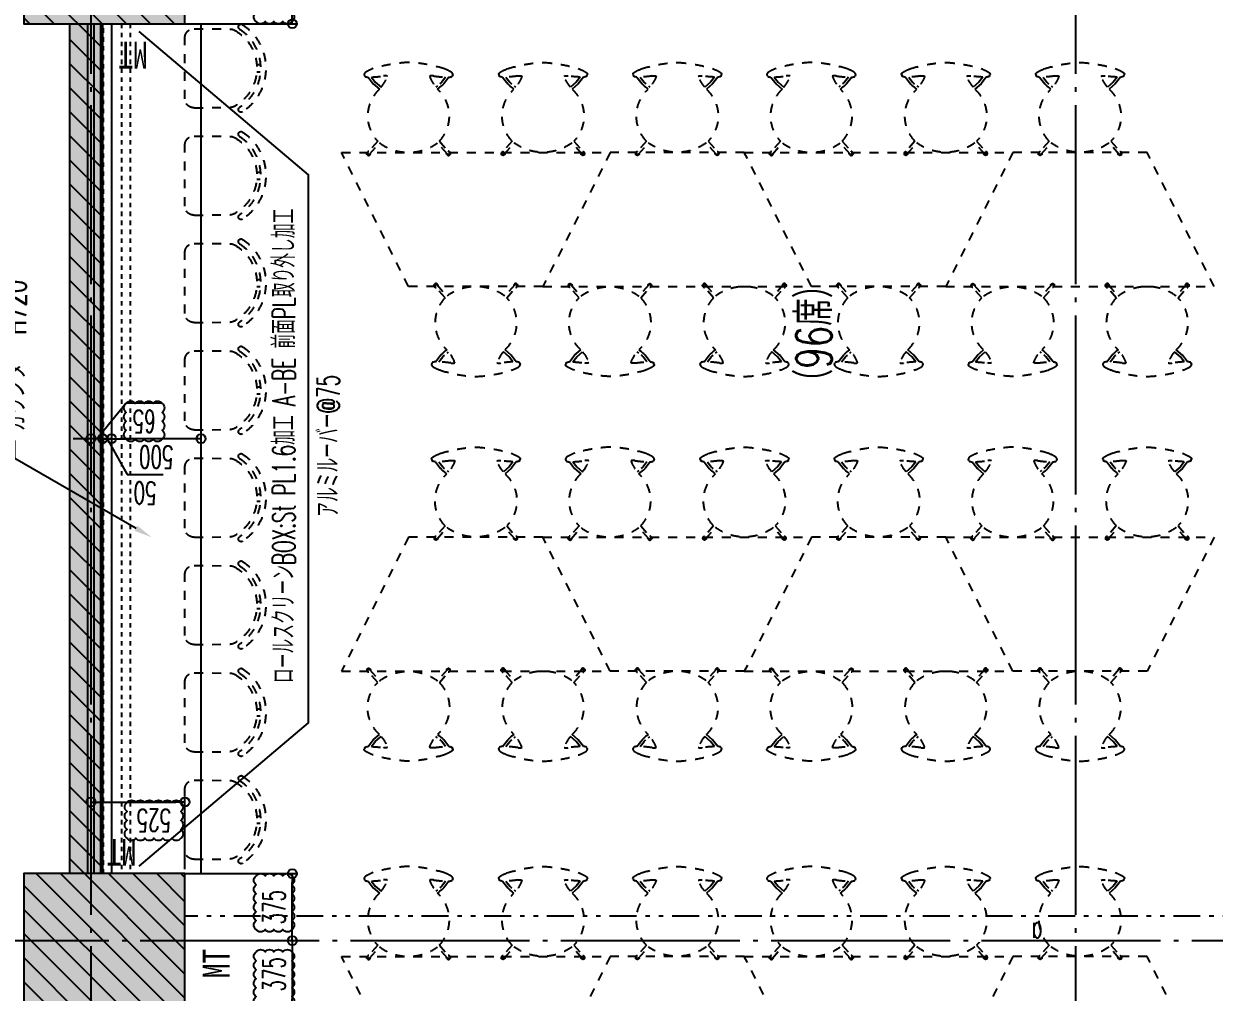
# Model space of a CAD drawing. Header units: millimetres. Extents: x -67913 to 128525, y -54442 to 63422.
# Drawn here: x 76760 to 83410, y 11362 to 16775 of the extents above; entities that cross this region are included whole.
import ezdxf
from ezdxf import colors
from ezdxf.entities.mleader import LeaderData, LeaderLine
from ezdxf.enums import TextEntityAlignment as Align
from ezdxf.math import Vec2, Vec3

# ---------------------------------------------------------------- set-up
doc = ezdxf.new("R2010")
doc.units = ezdxf.units.MM
doc.header["$LTSCALE"] = 500
doc.header["$PDMODE"] = 35
for name, pattern in [('AXIS', [2.35, 2, -0.15, 0.05, -0.15]), ('DD1', [0.1, 0.05, -0.05]), ('DD11', [0.7, 0.3, -0.1, 0.05, -0.1, 0.05, -0.1]), ('DD3', [0.2, 0.1, -0.1])]:
    doc.linetypes.add(name, pattern=pattern)
doc.layers.get('0').update_dxf_attribs({"plot": 0})
for name, color, linetype in [('020KijnSn', 1, 'AXIS'), ('143Hatch8', 5, 'Continuous'), ('143Solid8', 253, 'Continuous'), ('220Kabe9', 7, 'Continuous'), ('230Kaik9', 7, 'Continuous'), ('270SiagSp', 8, 'Continuous'), ('292Kigo', 8, 'Continuous'), ('350Kigu', 4, 'Continuous'), ('360Kagu', 3, 'DD3'), ('373YukaSp', 8, 'Continuous'), ('390Kigo', 8, 'Continuous'), ('391kigoHor', 10, 'Continuous'), ('460Rail9', 2, 'DD11')]:
    doc.layers.add(name, color=color, linetype=linetype)
doc.layers.add('HOJO', color=211, linetype='Continuous', plot=False)
doc.styles.add('Annotative', font='simplex.shx', dxfattribs={"width": 0.7, "bigfont": 'extfont2.shx'})
doc.styles.add('Dim', font='simplex.shx', dxfattribs={"width": 0.6, "bigfont": 'extfont2.shx'})
doc.styles.get("Standard").update_dxf_attribs({"font": 'simplex.shx', "width": 0.7, "bigfont": 'extfont2.shx'})
doc.styles.add('明朝', font='MS Mincho.ttf')
doc.dimstyles.new('PRO1-50', dxfattribs={"dimscale": 50, "dimtxt": 2.5, "dimasz": 1, "dimexe": 0.5, "dimexo": 0.5, "dimgap": 0.8, "dimtad": 1, "dimdec": 3, "dimdsep": 46, "dimlunit": 6, "dimtxsty": 'Dim', "dimblk": 'ORIGIN', "dimcen": 0, "dimadec": 3, "dimazin": 2, "dimtfac": 1, "dimtdec": 3, "dimtix": 1, "dimtmove": 2, "dimatfit": 3, "dimldrblk": 'ORIGIN', "dimfxl": 0, "dimarcsym": 0})

# ---------------------------------------------------------------- blocks, each defined once
blk = doc.blocks.new('_Origin')
at = {"color": 0, "linetype": 'ByBlock', "lineweight": -2}
blk.add_line((0, 0), (-1, 0), dxfattribs=at)
blk.add_circle((0, 0), 0.5, dxfattribs=at)
blk = doc.blocks.new('*D824')
at = {"layer": '270SiagSp', "color": 0, "lineweight": -2, "transparency": 16777216}
for p, q in [((77684.6, 12025), (78284.6, 12025)), ((78259.6, 11700), (78259.6, 11975))]:
    blk.add_line(p, q, dxfattribs=at)
at = {"layer": 'Defpoints', "color": 0, "transparency": 16777216}
for p in [(77659.6, 12025), (78259.6, 12025), (78259.6, 11650)]:
    blk.add_point(p, dxfattribs=at)
at = {"layer": '270SiagSp', "color": 0, "lineweight": -2, "transparency": 16777216, "xscale": 50, "yscale": 50, "zscale": 50}
for p, rotation in [((78259.6, 12025), 90), ((78259.6, 11650), 270)]:
    blk.add_blockref('_Origin', p, dxfattribs=dict(at, rotation=rotation))
at = {"layer": '270SiagSp', "color": 0, "transparency": 16777216, "insert": (78157.1, 11837.5), "char_height": 125, "attachment_point": 5, "rotation": 90, "style": 'Dim'}
blk.add_mtext('375', dxfattribs=at)
blk = doc.blocks.new('*D825')
at = {"layer": '270SiagSp', "color": 0, "lineweight": -2, "transparency": 16777216}
for p, q in [((78259.6, 11600), (78259.6, 11325)), ((77684.6, 11275), (78284.6, 11275))]:
    blk.add_line(p, q, dxfattribs=at)
at = {"layer": 'Defpoints', "color": 0, "transparency": 16777216}
for p in [(78259.6, 11650), (77659.6, 11275), (78259.6, 11275)]:
    blk.add_point(p, dxfattribs=at)
at = {"layer": '270SiagSp', "color": 0, "lineweight": -2, "transparency": 16777216, "xscale": 50, "yscale": 50, "zscale": 50}
for p, rotation in [((78259.6, 11650), 90), ((78259.6, 11275), 270)]:
    blk.add_blockref('_Origin', p, dxfattribs=dict(at, rotation=rotation))
at = {"layer": '270SiagSp', "color": 0, "transparency": 16777216, "insert": (78157.1, 11462.5), "char_height": 125, "attachment_point": 5, "rotation": 90, "style": 'Dim'}
blk.add_mtext('375', dxfattribs=at)
blk = doc.blocks.new('*D826')
at = {"layer": '270SiagSp', "color": 0, "lineweight": -2, "transparency": 16777216}
for p, q in [((77659.6, 12050), (77659.6, 12450)), ((77184.6, 12425), (77609.6, 12425))]:
    blk.add_line(p, q, dxfattribs=at)
at = {"layer": 'Defpoints', "color": 0, "transparency": 16777216}
for p in [(77134.6, 12425), (77659.6, 12425), (77659.6, 12025)]:
    blk.add_point(p, dxfattribs=at)
at = {"layer": '270SiagSp', "color": 0, "lineweight": -2, "transparency": 16777216, "xscale": 50, "yscale": 50, "zscale": 50, "rotation": 180}
blk.add_blockref('_Origin', (77134.6, 12425), dxfattribs=at)
at = {"layer": '270SiagSp', "color": 0, "lineweight": -2, "transparency": 16777216, "xscale": 50, "yscale": 50, "zscale": 50}
blk.add_blockref('_Origin', (77659.6, 12425), dxfattribs=at)
at = {"layer": '270SiagSp', "color": 0, "transparency": 16777216, "insert": (77486.3, 12322.5), "char_height": 125, "attachment_point": 5, "rotation": 180, "style": 'Dim'}
blk.add_mtext('525', dxfattribs=at)
blk = doc.blocks.new('*D818')
at = {"layer": '270SiagSp', "color": 0, "lineweight": -2, "transparency": 16777216}
for p, q in [((78259.6, 17100), (78259.6, 16825)), ((77684.6, 16775), (78284.6, 16775))]:
    blk.add_line(p, q, dxfattribs=at)
at = {"layer": 'Defpoints', "color": 0, "transparency": 16777216}
for p in [(78259.6, 17150), (77659.6, 16775), (78259.6, 16775)]:
    blk.add_point(p, dxfattribs=at)
at = {"layer": '270SiagSp', "color": 0, "lineweight": -2, "transparency": 16777216, "xscale": 50, "yscale": 50, "zscale": 50}
for p, rotation in [((78259.6, 17150), 90), ((78259.6, 16775), 270)]:
    blk.add_blockref('_Origin', p, dxfattribs=dict(at, rotation=rotation))
at = {"layer": '270SiagSp', "color": 0, "transparency": 16777216, "insert": (78157.1, 16962.5), "char_height": 125, "attachment_point": 5, "rotation": 90, "style": 'Dim'}
blk.add_mtext('375', dxfattribs=at)
blk = doc.blocks.new('*D847')
at = {"layer": '373YukaSp', "color": 0, "lineweight": -2, "transparency": 16777216}
for p, q in [((77149.6, 14455.7), (77099.6, 14455.7)), ((77249.6, 14455.7), (77199.6, 14455.7)), ((77249.6, 14455.7), (77199.6, 14455.7)), ((77224.6, 14455.7), (77336.3, 14255.7)), ((77299.6, 14455.7), (77349.6, 14455.7)), ((77336.3, 14255.7), (77537.7, 14255.7))]:
    blk.add_line(p, q, dxfattribs=at)
at = {"layer": 'Defpoints', "color": 0, "transparency": 16777216}
for p in [(77199.6, 14455.7), (77199.6, 14455.7), (77249.6, 14455.7)]:
    blk.add_point(p, dxfattribs=at)
at = {"layer": '373YukaSp', "color": 0, "lineweight": -2, "transparency": 16777216, "xscale": 50, "yscale": 50, "zscale": 50}
blk.add_blockref('_Origin', (77199.6, 14455.7), dxfattribs=at)
at = {"layer": '373YukaSp', "color": 0, "lineweight": -2, "transparency": 16777216, "xscale": 50, "yscale": 50, "zscale": 50, "rotation": 180}
blk.add_blockref('_Origin', (77249.6, 14455.7), dxfattribs=at)
at = {"layer": '373YukaSp', "color": 0, "transparency": 16777216, "insert": (77437, 14153.2), "char_height": 125, "attachment_point": 5, "rotation": 180, "style": 'Dim'}
blk.add_mtext('50', dxfattribs=at)
blk = doc.blocks.new('*D848')
at = {"layer": '373YukaSp', "color": 0, "lineweight": -2, "transparency": 16777216}
for p, q in [((77167.1, 14455.7), (77331.3, 14655.7)), ((77331.3, 14655.7), (77532.7, 14655.7)), ((77084.6, 14455.7), (77034.6, 14455.7)), ((77199.6, 14455.7), (77134.6, 14455.7)), ((77199.6, 14455.7), (77134.6, 14455.7)), ((77249.6, 14455.7), (77299.6, 14455.7))]:
    blk.add_line(p, q, dxfattribs=at)
at = {"layer": 'Defpoints', "color": 0, "transparency": 16777216}
for p in [(77134.6, 14455.7), (77134.6, 14455.7), (77199.6, 14455.7)]:
    blk.add_point(p, dxfattribs=at)
at = {"layer": '373YukaSp', "color": 0, "lineweight": -2, "transparency": 16777216, "xscale": 50, "yscale": 50, "zscale": 50}
blk.add_blockref('_Origin', (77134.6, 14455.7), dxfattribs=at)
at = {"layer": '373YukaSp', "color": 0, "lineweight": -2, "transparency": 16777216, "xscale": 50, "yscale": 50, "zscale": 50, "rotation": 180}
blk.add_blockref('_Origin', (77199.6, 14455.7), dxfattribs=at)
at = {"layer": '373YukaSp', "color": 0, "transparency": 16777216, "insert": (77432, 14553.2), "char_height": 125, "attachment_point": 5, "rotation": 180, "style": 'Dim'}
blk.add_mtext('65', dxfattribs=at)
blk = doc.blocks.new('*D842')
at = {"layer": '373YukaSp', "color": 0, "lineweight": -2, "transparency": 16777216}
blk.add_line((77699.6, 14455.7), (77299.6, 14455.7), dxfattribs=at)
at = {"layer": 'Defpoints', "color": 0, "transparency": 16777216}
for p in [(77249.6, 14455.7), (77249.6, 14455.7), (77749.6, 14455.7)]:
    blk.add_point(p, dxfattribs=at)
at = {"layer": '373YukaSp', "color": 0, "lineweight": -2, "transparency": 16777216, "xscale": 50, "yscale": 50, "zscale": 50, "rotation": 180}
blk.add_blockref('_Origin', (77249.6, 14455.7), dxfattribs=at)
at = {"layer": '373YukaSp', "color": 0, "lineweight": -2, "transparency": 16777216, "xscale": 50, "yscale": 50, "zscale": 50}
blk.add_blockref('_Origin', (77749.6, 14455.7), dxfattribs=at)
at = {"layer": '373YukaSp', "color": 0, "transparency": 16777216, "insert": (77499.6, 14353.2), "char_height": 125, "attachment_point": 5, "rotation": 180, "style": 'Dim'}
blk.add_mtext('500', dxfattribs=at)
blk = doc.blocks.new('台形テーブル')
blk.add_lwpolyline([(48145.9, 43003.1), (47770.9, 43753.1), (49270.9, 43753.1), (48895.9, 43003.1), (48145.9, 43003.1)])
blk = doc.blocks.new('Seven chair')
for p, q in [((89735.6, 45584.6), (89707, 45547.2)), ((89671.4, 45535), (89663.1, 45528)), ((89672.4, 45516.5), (89680.9, 45523.6)), ((89280.3, 45165), (89282.4, 45167)), ((89723.3, 45154.3), (89722, 45158.9)), ((89740.4, 45164.6), (89737.9, 45167))]:
    blk.add_line(p, q)
for points in [[(89265.5, 45590.2), (89263.1, 45598.4, -0.165331), (89262.3, 45601, -0.147173), (89266, 45607.9, -0.075168), (89276.3, 45615.4, -0.038243), (89307.5, 45629.9, -0.069162), (89509.5, 45666.3, -0.069162), (89711.6, 45629.9, -0.046265), (89743.4, 45615.4, -0.075168), (89753.7, 45607.9, -0.147173), (89757.5, 45601, -0.165331), (89756.7, 45598.4), (89754.3, 45590.2)], [(89265.5, 45590.2, 0.245243), (89269.5, 45586.8, 0.079392), (89284.2, 45584.6)], [(89392.4, 45590.1, 0.104662), (89370.4, 45590.7, -0.023965), (89302.9, 45584.5)], [(89356.7, 45528, 0.093732), (89392.4, 45590.1)], [(89627.4, 45590.1, -0.104662), (89649.4, 45590.7, 0.023965), (89716.9, 45584.5)], [(89663.1, 45528, -0.093732), (89627.4, 45590.1)], [(89754.3, 45590.2, -0.245243), (89750.2, 45586.8, -0.079392), (89735.6, 45584.6)], [(89347.4, 45516.5, 0.419714), (89337.6, 45226.6)], [(89672.4, 45516.5, -0.419714), (89682.2, 45226.6)], [(89672.4, 45516.5, -0.419714), (89682.2, 45226.6)], [(89337.6, 45226.6), (89281.6, 45162.7, 0.691911), (89292.8, 45153.1), (89348.5, 45216.6)], [(89682.3, 45226.6), (89738.2, 45162.7, -0.691911), (89727, 45153.1), (89671.3, 45216.6)], [(89348.5, 45216.6, 0.327555), (89671.3, 45216.6)]]:
    blk.add_lwpolyline(points, format="xyb")
for points in [[(89284.2, 45584.6), (89312.9, 45547), (89347.4, 45516.5)], [(89302.9, 45584.5), (89324.5, 45556.2), (89356.7, 45528)]]:
    blk.add_lwpolyline(points)
at = {"flags": 128}
for points in [[(89716.9, 45584.6), (89695.2, 45556.1), (89694, 45554.9), (89692.4, 45553.3), (89688.3, 45549.6), (89684.6, 45546.3), (89678.2, 45540.7), (89671.4, 45535)], [(89680.9, 45523.7), (89685.4, 45527.4), (89692.8, 45533.8), (89697.7, 45538.1), (89700.8, 45540.9), (89704.5, 45544.4), (89706.9, 45547)]]:
    blk.add_lwpolyline(points, dxfattribs=at)
blk.add_arc((89289.1, 45160), 7.91, 159.85923, 298.57834)
blk.add_open_spline([(89706.9, 45547), (89706.9, 45547.1), (89707, 45547.2), (89707, 45547.2)], degree=3)
for points, knots in [([(89280, 45150.1), (89279.5, 45150.6), (89278.8, 45151.3), (89278.1, 45152.5), (89277.5, 45153.7), (89277, 45155.3), (89276.8, 45157.3), (89277, 45159), (89277.3, 45160.3), (89277.7, 45161.5), (89278.5, 45163), (89279.5, 45164.3), (89280.2, 45164.9), (89280.3, 45165)], [-29.537207, -29.537207, -29.537207, -29.537207, -27.691134, -26.768079, -25.845043, -23.998934, -22.152853, -20.306837, -19.383801, -18.460765, -16.614657, -14.768596, -14.130852, -14.130852, -14.130852, -14.130852]), ([(89280, 45150.1), (89280.4, 45149.6), (89281.5, 45148.7), (89283, 45147.9), (89284.3, 45147.5), (89285.6, 45147.2), (89287.2, 45147), (89289.3, 45147.2), (89290.9, 45147.6), (89292.1, 45148.2), (89293.2, 45148.9), (89294.5, 45150), (89295.8, 45151.5), (89296.7, 45153), (89297.1, 45154), (89297.2, 45154.5), (89297.2, 45154.6), (89297.3, 45154.6), (89297.3, 45154.6), (89297.3, 45154.7), (89297.5, 45155.3), (89297.6, 45156), (89297.9, 45156.7)], [0, 0, 0, 0, 1.846066, 3.692142, 4.615173, 5.538231, 7.384304, 9.230343, 11.076424, 11.999466, 12.922528, 14.768603, 16.61465, 18.4607, 19.383724, 19.691399, 19.691399, 19.691399, 19.808128, 19.808128, 19.808128, 21.658095, 21.658095, 21.658095, 21.658095]), ([(89287.5, 45169.5), (89287.4, 45169.5), (89286.6, 45169.4), (89285.6, 45169.1), (89284.5, 45168.6), (89283.5, 45168), (89282.8, 45167.4), (89282.4, 45167)], [8.830967, 8.830967, 8.830967, 8.830967, 9.230427, 11.076524, 11.999549, 12.92258, 14.64656, 14.64656, 14.64656, 14.64656]), ([(89297.9, 45156.7), (89297.9, 45156.7), (89298, 45157), (89298.1, 45157.6), (89298.2, 45158.5), (89298.3, 45159.1), (89298.3, 45159.4)], [18.364246, 18.364246, 18.364246, 18.364246, 18.4607, 19.383724, 20.306785, 21.311945, 21.311945, 21.311945, 21.311945]), ([(89723.3, 45154.3), (89723.4, 45153.7), (89723.9, 45152.6), (89724.7, 45151.2), (89725.6, 45150.2), (89726.5, 45149.3), (89727.9, 45148.3), (89729.8, 45147.5), (89731.4, 45147.1), (89732.7, 45147), (89734.1, 45147), (89735.8, 45147.3), (89737.7, 45148), (89739.1, 45148.9), (89740.1, 45149.8), (89741.1, 45150.8), (89741.7, 45151.6), (89742, 45152.2)], [7.600125, 7.600125, 7.600125, 7.600125, 9.230333, 11.076383, 11.999404, 12.922454, 14.768536, 16.614624, 18.460687, 19.383701, 20.306746, 22.152823, 23.99889, 25.844966, 26.767996, 27.691049, 29.537129, 29.537129, 29.537129, 29.537129]), ([(89737.9, 45167), (89737.8, 45167.1), (89737.2, 45167.6), (89736.1, 45168.4), (89734.4, 45169.2), (89733.1, 45169.5), (89732.4, 45169.6), (89732.3, 45169.6)], [12.429733, 12.429733, 12.429733, 12.429733, 12.922514, 14.76853, 16.614589, 18.460692, 18.808728, 18.808728, 18.808728, 18.808728]), ([(89739.8, 45165.1), (89739.9, 45165), (89740.2, 45164.8), (89740.7, 45164.3), (89741.6, 45163.2), (89742.5, 45161.8), (89743.2, 45159.9), (89743.4, 45158.3), (89743.5, 45157), (89743.3, 45155.6), (89742.9, 45154), (89742.4, 45152.8), (89742, 45152.2)], [-13.127636, -13.127636, -13.127636, -13.127636, -12.922514, -11.999482, -11.076457, -9.230354, -7.384275, -5.53826, -4.615231, -3.692205, -1.846096, 0, 0, 0, 0])]:
    blk.add_open_spline(points, degree=3, knots=knots)
blk = doc.blocks.new('O2スツール')
for p, q in [((122816.7, 47821.8), (122615.6, 47820.1)), ((122868.4, 47429.9), (122868.4, 47771.8)), ((122417.1, 47620.9), (122416.4, 47620.9)), ((122467.2, 47620.9), (122447.2, 47620.9)), ((122417.1, 47580.9), (122416.4, 47580.9)), ((122467.2, 47580.9), (122447.2, 47580.9)), ((122816.9, 47379.9), (122615.7, 47381.4))]:
    blk.add_line(p, q)
for centre, radius, start, end in [((122710, 47600.8), 293.6, 123.93982, 236.09298), ((122710.5, 47600.8), 264.1, 124.01688, 236.01593), ((122710.1, 47600.8), 243.7, 119.06924, 240.96357), ((122554.4, 47832.1), 14.9, 303.95581, 123.95581), ((122616, 47770.1), 50, 90.47321, 119.08629), ((122818.4, 47771.8), 50, 0, 91.91602), ((122818.4, 47429.9), 50, 268.08398, 0), ((122554.6, 47369.5), 14.9, 236.07699, 56.07699), ((122616.1, 47431.4), 50, 240.94651, 269.55959)]:
    blk.add_arc(centre, radius, start, end)
blk = doc.blocks.new('建具記号')
at = {"color": 0, "linetype": 'ByBlock', "lineweight": -2, "transparency": 16777216}
for p, q in [((-5.29, 1.5), (5.29, 1.5)), ((-5.29, -1.5), (5.29, -1.5))]:
    blk.add_line(p, q, dxfattribs=at)
at = {"color": 7, "linetype": 'ByBlock', "lineweight": -2, "transparency": 16777216}
blk.add_circle((0, 0), 5.5, dxfattribs=at)
at = {"color": 0, "linetype": 'ByBlock', "lineweight": -2, "transparency": 16777216, "width": 0.6}
for tag, height, p in [('建具寸法・高さH', 1.9, (0, 3.5)), ('建具番号', 2, (0, 0)), ('基準高さから建具下枠の上端までの高さ', 1.9, (0, -3.5)), ('特記事項（電気錠等）', 1.9, (0, -7))]:
    blk.add_attdef(tag, text='', height=height, dxfattribs=at).set_placement(p, align=Align.MIDDLE)
blk = doc.blocks.new('*U48')
at = {"color": 0, "linetype": 'ByBlock', "lineweight": -2, "transparency": 16777216, "style": '明朝', "width": 0.8}
blk.add_attdef('間仕切符号', text='', height=3, dxfattribs=at).set_placement((0, 0), align=Align.MIDDLE)

msp = doc.modelspace()

# ---------------------------------------------------------------- hatches: boundary and pattern name
at = {"layer": '143Hatch8', "linetype": 'Continuous'}
h = msp.add_hatch(dxfattribs=at)
h.set_pattern_fill('ANSI31', scale=30, angle=270)
h.set_pattern_definition([(315, (77134.61, 0), (67.35192, 67.35192), [])])
h.paths.add_polyline_path([(86214.6088, 275), (86214.6088, 425), (86064.6088, 425), (84514.6088, 425), (84414.6088, 425), (83009.6088, 425), (83009.6088, 1025), (82259.6088, 1025), (82259.6088, 425), (77509.6088, 425), (77509.6088, 1025), (77189.6088, 1025), (77189.6088, 5775), (77659.6088, 5775), (77659.6088, 6525), (77189.6088, 6525), (77189.6088, 11275), (77659.6088, 11275), (77659.6088, 12025), (77189.6088, 12025), (77189.6088, 16775), (77659.6088, 16775), (77659.6088, 17525), (77189.6088, 17525), (77189.6088, 22275), (77659.6088, 22275), (77659.6088, 23025), (77189.6088, 23025), (77189.6088, 27775), (77509.6088, 27775), (77509.6088, 28400), (82259.6088, 28400), (82259.6088, 27775), (83009.6088, 27775), (83009.6088, 28550), (76759.6088, 28550), (76759.6088, 27775), (77014.6088, 27775), (77014.6088, 23025), (76759.6088, 23025), (76759.6088, 22275), (77014.6088, 22275), (77014.6088, 17900), (76759.6088, 17525), (76759.6088, 16775), (77014.6088, 16775), (77014.6088, 12025), (76759.6088, 12025), (76759.6088, 11275), (77014.6088, 11275), (77014.6088, 6525), (76759.6088, 6525), (76759.6088, 5775), (77014.6088, 5774.7849), (77014.6088, 1025), (76759.6088, 1025), (76759.6088, 275)])
at = {"layer": '143Solid8'}
msp.add_hatch(color=254, dxfattribs=at).paths.add_polyline_path([(82259.6088, 275), (82259.6088, -5069.8575), (82174.3863, -5197.6915), (82175.7285, -5198.5175), (81434.2303, -6310.758), (81408.8337, -6355.2134), (81472.3415, -6450.4784), (82178.7577, -7510.1023), (82259.6088, -7631.3793), (82259.6088, -11436.0199), (82488.4472, -11436.0199), (82488.4472, -12102.8779), (76759.8739, -12102.8779), (76759.8739, -19728.7338), (110515.681, -19728.7338), (110515.5658, -12979.3439), (106673.2587, -12979.3439), (106673.2587, -143.9096), (105009.6088, -143.9096), (105009.6088, 97.433), (99509.6088, 95.636), (99509.6088, 575), (104259.6088, 575), (104259.6088, 275), (105009.6088, 275), (105009.6088, 1025), (104259.6088, 1025), (104259.6088, 725), (99509.6088, 725), (99509.6088, 1025), (99234.6088, 1025), (99234.6088, 2600), (111017.4359, 2600), (111017.4359, 5550), (110384.6088, 5550), (110384.6088, 5750), (110584.6088, 5750), (110584.6088, 6550), (110384.6088, 6550), (110384.6088, 6750), (111017.4359, 6750), (111017.4359, 11050), (110384.6088, 11050), (110384.6088, 11250), (110584.6088, 11250), (110584.6088, 12050), (110384.6088, 12050), (110384.6088, 12250), (111017.4359, 12250), (111017.4359, 12890.9266), (110284.6088, 12891.0919), (110284.6088, 12990), (110134.6088, 12990), (110134.6088, 12250), (109884.6088, 12250), (109884.6088, 12050), (109684.6088, 12050), (109684.6088, 11250), (109884.6088, 11250), (109884.6088, 11050), (110134.6088, 11050), (110134.6088, 10325), (109884.6088, 10325), (109884.6088, 10225), (110134.6088, 10225), (110134.6088, 7575), (109884.6088, 7575), (109884.6088, 7475), (110134.6088, 7475), (110134.6088, 6750), (109884.6088, 6750), (109884.6088, 6550), (109684.6088, 6550), (109684.6088, 5750), (109884.6088, 5750), (109884.6088, 5550), (110134.6088, 5550), (110134.6088, 3535), (109384.6088, 3535), (109384.6088, 3685), (109284.6088, 3685), (109284.6088, 3535), (106234.6088, 3535), (106234.6088, 3685), (106134.6088, 3685), (106134.6088, 3535), (105334.6088, 3535), (105334.6088, 3685), (105234.6088, 3685), (105234.6088, 3535), (104034.6088, 3535), (104034.6088, 3685), (103934.6088, 3685), (103934.6088, 3535), (103134.6088, 3535), (103134.6088, 3685), (103034.6088, 3685), (103034.6088, 3535), (100134.6088, 3535), (100134.6088, 3685), (100034.6088, 3685), (100034.6088, 3535), (98154.6088, 3535), (98154.6088, 3520), (98139.6088, 3520), (98139.6088, 3400), (98139.6088, 3385), (94759.6088, 3385), (94759.6088, 3535), (86064.6088, 3535), (86064.6088, 1025), (84414.6088, 1025), (84414.6088, 425), (83009.6088, 425), (83009.6088, 1025), (82259.6088, 1025), (82259.6088, 425), (77509.6088, 425), (77509.6088, 1025), (77189.6088, 1025), (77189.6088, 5775), (77659.6088, 5775), (77659.6088, 6525), (77189.6088, 6525), (77189.6088, 11275), (77659.6088, 11275), (77659.6088, 12025), (77189.6088, 12025), (77189.6088, 16775), (77659.6088, 16775), (77659.6088, 17525), (77189.6088, 17525), (77189.6088, 22275), (77659.6088, 22275), (77659.6088, 23025), (77189.6088, 23025), (77189.6088, 27775), (77509.6088, 27775), (77509.6088, 28400), (82259.6088, 28400), (82259.6088, 27775), (83009.6088, 27775), (83009.6088, 28550), (76759.6088, 28550), (76759.6088, 27775), (77014.6088, 27775), (77014.6088, 23025), (76759.6088, 23025), (76759.6088, 22275), (77014.6088, 22275), (77014.6088, 17525), (76759.6088, 17525), (76759.6088, 16775), (77014.6088, 16775), (77014.6088, 12025), (76759.6088, 12025), (76759.6088, 11275), (77014.6088, 11275), (77014.6088, 6525), (76759.6088, 6525), (76759.6088, 5775), (77014.6088, 5774.7849), (77014.6088, 1025), (76759.6088, 1025), (76759.6088, 275)])

# ---------------------------------------------------------------- linework, layer by layer
at = {"layer": '020KijnSn'}
for p, q in [((77134.6088, 37470), (77134.6088, -23200)), ((82634.6088, 37470), (82634.6088, -23200)), ((114834.6088, 11650), (72434.6088, 11650))]:
    msp.add_line(p, q, dxfattribs=at)
at = {"layer": '220Kabe9'}
for p, q in [((76759.6088, 17525), (76759.6088, 16775)), ((77659.6088, 16775), (77659.6088, 17525)), ((76759.6088, 16775), (77659.6088, 16775)), ((77659.6088, 12025), (76759.6088, 12025)), ((76759.6088, 12025), (76759.6088, 11275)), ((77659.6088, 11275), (77659.6088, 12025))]:
    msp.add_line(p, q, dxfattribs=at)
at = {"layer": '230Kaik9', "color": 5}
for p, q in [((77014.6088, 16775), (77014.6088, 12025)), ((77114.6088, 16775), (77114.6088, 12025)), ((77189.6088, 16775), (77189.6088, 12025))]:
    msp.add_line(p, q, dxfattribs=at)
at = {"layer": '230Kaik9'}
msp.add_line((77152.1088, 12025), (77152.1088, 16775), dxfattribs=at)
at = {"layer": '350Kigu'}
for p, q in [((77199.6088, 16775), (77199.6088, 12025)), ((77249.6088, 16775), (77249.6088, 12025)), ((77659.6088, 16775), (77749.6088, 16775)), ((77749.6088, 12025), (77749.6088, 16775)), ((77659.6088, 12025), (77749.6088, 12025))]:
    msp.add_line(p, q, dxfattribs=at)
at = {"layer": '350Kigu', "color": 5, "linetype": 'DD1'}
msp.add_line((77354.6088, 16775), (77354.6088, 12025), dxfattribs=at)
msp.add_lwpolyline([(77204.6088, 16775), (77304.6088, 16775), (77304.6088, 12025), (77204.6088, 12025)], close=True, dxfattribs=at)
at = {"layer": '390Kigo'}
msp.add_lwpolyline([(77404.6088, 12067.3577), (78349.6088, 12867.9174), (78349.6088, 15930), (77404.6088, 16732.5377)], dxfattribs=at)
at = {"layer": '391kigoHor'}
for points in [[(78257.1088, 16787.5, -0.52056705), (78207.1088, 16787.5, -0.52056705), (78157.1088, 16787.5, -0.52056705), (78107.1088, 16787.5, -0.52056705), (78057.1088, 16787.5, -0.52056705), (78057.1088, 16837.5, -0.52056705), (78057.1088, 16887.5, -0.52056705), (78057.1088, 16937.5, -0.52056705), (78057.1088, 16987.5, -0.52056705), (78057.1088, 17037.5, -0.52056705), (78057.1088, 17087.5, -0.52056705), (78107.1088, 17087.5, -0.52056705), (78157.1088, 17087.5, -0.52056705), (78207.1088, 17087.5, -0.52056705), (78257.1088, 17087.5, -0.52056705), (78257.1088, 17037.5, -0.52056705), (78257.1088, 16987.5, -0.52056705), (78257.1088, 16937.5, -0.52056705), (78257.1088, 16887.5, -0.52056705), (78257.1088, 16837.5, -0.52056705)], [(77532.0298, 14453.1696, -0.52056705), (77482.0298, 14453.1696, -0.52056705), (77432.0298, 14453.1696, -0.52056705), (77382.0298, 14453.1696, -0.52056705), (77332.0298, 14453.1696, -0.52056705), (77332.0298, 14503.1696, -0.52056705), (77332.0298, 14553.1696, -0.52056705), (77332.0298, 14603.1696, -0.52056705), (77332.0298, 14653.1696, -0.52056705), (77382.0298, 14653.1696, -0.52056705), (77432.0298, 14653.1696, -0.52056705), (77482.0298, 14653.1696, -0.52056705), (77532.0298, 14653.1696, -0.52056705), (77532.0298, 14603.1696, -0.52056705), (77532.0298, 14553.1696, -0.52056705), (77532.0298, 14503.1696, -0.52056705)], [(77336.3149, 12222.5, -0.52056705), (77336.3149, 12272.5, -0.52056705), (77336.3149, 12322.5, -0.52056705), (77336.3149, 12372.5, -0.52056705), (77336.3149, 12422.5, -0.52056705), (77386.3149, 12422.5, -0.52056705), (77436.3149, 12422.5, -0.52056705), (77486.3149, 12422.5, -0.52056705), (77536.3149, 12422.5, -0.52056705), (77586.3149, 12422.5, -0.52056705), (77636.3149, 12422.5, -0.52056705), (77636.3149, 12372.5, -0.52056705), (77636.3149, 12322.5, -0.52056705), (77636.3149, 12272.5, -0.52056705), (77636.3149, 12222.5, -0.52056705), (77586.3149, 12222.5, -0.52056705), (77536.3149, 12222.5, -0.52056705), (77486.3149, 12222.5, -0.52056705), (77436.3149, 12222.5, -0.52056705), (77386.3149, 12222.5, -0.52056705)], [(78257.1088, 11712.5, -0.52056705), (78207.1088, 11712.5, -0.52056705), (78157.1088, 11712.5, -0.52056705), (78107.1088, 11712.5, -0.52056705), (78057.1088, 11712.5, -0.52056705), (78057.1088, 11762.5, -0.52056705), (78057.1088, 11812.5, -0.52056705), (78057.1088, 11862.5, -0.52056705), (78057.1088, 11912.5, -0.52056705), (78057.1088, 11962.5, -0.52056705), (78057.1088, 12012.5, -0.52056705), (78107.1088, 12012.5, -0.52056705), (78157.1088, 12012.5, -0.52056705), (78207.1088, 12012.5, -0.52056705), (78257.1088, 12012.5, -0.52056705), (78257.1088, 11962.5, -0.52056705), (78257.1088, 11912.5, -0.52056705), (78257.1088, 11862.5, -0.52056705), (78257.1088, 11812.5, -0.52056705), (78257.1088, 11762.5, -0.52056705)], [(78257.1088, 11287.5, -0.52056705), (78207.1088, 11287.5, -0.52056705), (78157.1088, 11287.5, -0.52056705), (78107.1088, 11287.5, -0.52056705), (78057.1088, 11287.5, -0.52056705), (78057.1088, 11337.5, -0.52056705), (78057.1088, 11387.5, -0.52056705), (78057.1088, 11437.5, -0.52056705), (78057.1088, 11487.5, -0.52056705), (78057.1088, 11537.5, -0.52056705), (78057.1088, 11587.5, -0.52056705), (78107.1088, 11587.5, -0.52056705), (78157.1088, 11587.5, -0.52056705), (78207.1088, 11587.5, -0.52056705), (78257.1088, 11587.5, -0.52056705), (78257.1088, 11537.5, -0.52056705), (78257.1088, 11487.5, -0.52056705), (78257.1088, 11437.5, -0.52056705), (78257.1088, 11387.5, -0.52056705), (78257.1088, 11337.5, -0.52056705)]]:
    msp.add_lwpolyline(points, format="xyb", close=True, dxfattribs=at)
at = {"layer": '460Rail9'}
msp.add_line((87532.1088, 11787.5), (77659.6088, 11787.5), dxfattribs=at)
at = {"layer": 'HOJO'}
for points in [[(77014.6088, 22275), (77014.6088, 17525), (76759.6088, 17525), (76759.6088, 16775), (77014.6088, 16775), (77014.6088, 12025), (76759.6088, 12025), (76759.6088, 11275), (77014.6088, 11275), (77014.6088, 6525), (76759.6088, 6525), (76759.6088, 5775), (77014.6088, 5774.7849), (77014.6088, 1025), (76759.6088, 1025), (76759.6088, 275), (82259.6088, 275)], [(77189.6088, 6525), (77189.6088, 11275), (77659.6088, 11275), (77659.6088, 12025), (77189.6088, 12025), (77189.6088, 16775), (77659.6088, 16775), (77659.6088, 17525), (77189.6088, 17525), (77189.6088, 22275)]]:
    msp.add_lwpolyline(points, dxfattribs=at)

# ---------------------------------------------------------------- block references
at = {"layer": '360Kagu', "xscale": -1}
for name, p in [('O2スツール', (200528.0094, -31074.2455)), ('Seven chair', (169170.1633, -29107.4066)), ('Seven chair', (169920.1633, -29107.4066)), ('Seven chair', (171420.1633, -29107.4066)), ('Seven chair', (172170.1633, -29107.4066)), ('O2スツール', (200528.0094, -31674.2455)), ('O2スツール', (200528.0094, -32274.2455)), ('O2スツール', (200528.0094, -32874.2455)), ('O2スツール', (200528.0094, -33474.2455)), ('O2スツール', (200528.0094, -34074.2455)), ('O2スツール', (200528.0094, -34674.2455)), ('O2スツール', (200528.0094, -35274.2455)), ('Seven chair', (169170.1633, -33601.1566)), ('Seven chair', (169920.1633, -33601.1566)), ('Seven chair', (171420.1633, -33601.1566)), ('Seven chair', (172170.1633, -33601.1566))]:
    msp.add_blockref(name, p, dxfattribs=at)
at = {"layer": '360Kagu'}
for name, p in [('Seven chair', (-10601.1703, -29107.4066)), ('Seven chair', (-8351.1703, -29107.4066)), ('台形テーブル', (30763.6088, -27696.8439)), ('台形テーブル', (33013.6088, -27696.8439)), ('Seven chair', (-9476.1703, -31257.4066)), ('Seven chair', (-7226.1703, -31257.4066)), ('台形テーブル', (31888.6088, -29846.8439)), ('台形テーブル', (34138.6088, -29846.8439)), ('Seven chair', (-10601.1703, -33601.1566)), ('Seven chair', (-8351.1703, -33601.1566)), ('台形テーブル', (30763.6088, -32190.5939)), ('台形テーブル', (33013.6088, -32190.5939))]:
    msp.add_blockref(name, p, dxfattribs=at)
at = {"layer": '360Kagu', "xscale": -1}
for name, p, rotation in [('台形テーブル', (31888.6088, 59059.3439), 180), ('台形テーブル', (34138.6088, 59059.3439), 180), ('Seven chair', (-9476.1703, 60469.9066), 180), ('Seven chair', (-7226.1703, 60469.9066), 180), ('Seven chair', (168795.1633, -31257.4066), 359.9999999999999), ('Seven chair', (170295.1633, -31257.4066), 359.9999999999999), ('Seven chair', (171045.1633, -31257.4066), 359.9999999999999), ('Seven chair', (172545.1633, -31257.4066), 359.9999999999999), ('台形テーブル', (30763.6088, 56909.3439), 180), ('台形テーブル', (33013.6088, 56909.3439), 180), ('Seven chair', (-10601.1703, 58319.9066), 180), ('Seven chair', (-8351.1703, 58319.9066), 180), ('台形テーブル', (31888.6088, 54565.5939), 180), ('台形テーブル', (34138.6088, 54565.5939), 180)]:
    msp.add_blockref(name, p, dxfattribs=dict(at, rotation=rotation))
at = {"layer": '360Kagu', "rotation": 180}
for p in [(168795.1633, 60469.9066), (170295.1633, 60469.9066), (171045.1633, 60469.9066), (172545.1633, 60469.9066), (169170.1633, 58319.9066), (169920.1633, 58319.9066), (171420.1633, 58319.9066), (172170.1633, 58319.9066)]:
    msp.add_blockref('Seven chair', p, dxfattribs=at)
at = {"layer": 'HOJO'}
ref = msp.add_blockref('*U48', (77369.5347, 16600), dxfattribs=dict(at, xscale=50, yscale=50, zscale=50, rotation=180))
ref.add_attrib('間仕切符号', 'MT', dxfattribs={"layer": '0', "color": 0, "linetype": 'ByBlock', "lineweight": -2, "height": 150, "rotation": 180, "style": '明朝', "width": 0.8}).set_placement((77369.5347, 16600), align=Align.MIDDLE)
ref = msp.add_blockref('*U48', (77305.5902, 12144.1711), dxfattribs=dict(at, xscale=50, yscale=50, zscale=50, rotation=180))
ref.add_attrib('間仕切符号', 'MT', dxfattribs={"layer": '0', "color": 0, "linetype": 'ByBlock', "lineweight": -2, "height": 150, "rotation": 180, "style": '明朝', "width": 0.8}).set_placement((77305.5902, 12144.1711), align=Align.MIDDLE)
ref = msp.add_blockref('*U48', (77834.6088, 11522.6089), dxfattribs=dict(at, xscale=50, yscale=50, zscale=50, rotation=90))
ref.add_attrib('間仕切符号', 'MT', dxfattribs={"layer": '0', "color": 0, "linetype": 'ByBlock', "lineweight": -2, "height": 150, "rotation": 90, "style": '明朝', "width": 0.8}).set_placement((77834.6088, 11522.6089), align=Align.MIDDLE)

# ---------------------------------------------------------------- texts
at = {"layer": '390Kigo', "width": 0.6}
for s, p in [('ロールスクリーンBOX:St PL1.6加工 A-BE 前面PL取り外し加工', (78205.2963, 14415.9767)), ('アルミルーバー@75', (78455.2963, 14415.9767))]:
    msp.add_text(s, height=125, rotation=90, dxfattribs=at).set_placement(p, align=Align.MIDDLE)
at = {"layer": '390Kigo', "width": 0.7}
msp.add_text('（96席）', height=200, rotation=90, dxfattribs=at).set_placement((81173.436, 15043.8793), align=Align.MIDDLE_CENTER)
at = {"layer": '460Rail9', "width": 0.6}
msp.add_text('a', height=125, rotation=180, dxfattribs=at).set_placement((82420.8588, 11687.5), align=Align.MIDDLE)

# ---------------------------------------------------------------- dimensions: what is measured, and where the dimension line sits
at = {"layer": '270SiagSp'}
for base, p1, p2, angle, picture, middle in [((78259.6088, 16775), (78259.6088, 17150), (77659.6088, 16775), 90, '*D818', (78157.1088, 16962.5)), ((78259.6088, 12025), (78259.6088, 11650), (77659.6088, 12025), 270, '*D824', (78157.1088, 11837.5)), ((78259.6088, 11275), (78259.6088, 11650), (77659.6088, 11275), 90, '*D825', (78157.1088, 11462.5))]:
    dim = msp.add_linear_dim(base=base, p1=p1, p2=p2, angle=angle, dimstyle='PRO1-50', dxfattribs=at)
    dim.commit()
    dim.dimension.update_dxf_attribs({"geometry": picture, "text_midpoint": middle})
dim = msp.add_linear_dim(base=(77659.6088, 12425), p1=(77134.6088, 12425), p2=(77659.6088, 12025), angle=180, dimstyle='PRO1-50', dxfattribs=at)
dim.commit()
dim.dimension.update_dxf_attribs({"geometry": '*D826', "text_midpoint": (77486.3149, 12322.5), "dimtype": 160})
at = {"layer": '373YukaSp'}
for base, p1, p2, picture, middle in [((77134.6088, 14455.6696), (77199.6088, 14455.6696), (77134.6088, 14455.6696), '*D848', (77371.3155, 14655.6696)), ((77199.6088, 14455.6696), (77249.6088, 14455.6696), (77199.6088, 14455.6696), '*D847', (77376.3155, 14255.6696))]:
    dim = msp.add_linear_dim(base=base, p1=p1, p2=p2, dimstyle='PRO1-50', override={"dimtmove": 1}, dxfattribs=at)
    dim.commit()
    dim.dimension.update_dxf_attribs({"geometry": picture, "text_midpoint": middle, "dimtype": 160})
dim = msp.add_linear_dim(base=(77249.6088, 14455.6696), p1=(77749.6088, 14455.6696), p2=(77249.6088, 14455.6696), angle=180, dimstyle='PRO1-50', dxfattribs=at)
dim.commit()
dim.dimension.update_dxf_attribs({"geometry": '*D842', "text_midpoint": (77499.6088, 14353.1696)})

# ---------------------------------------------------------------- leaders
at = {"layer": '292Kigo'}
ml = msp.add_multileader_block('Standard', dxfattribs=at)
ml.set_content('建具記号', color=256, scale=50)
ml.set_attribute('建具寸法・高さH', '2,150', width=0)
ml.set_attribute('建具番号', '既ALD-1', width=0)
ml.set_attribute('基準高さから建具下枠の上端までの高さ', '±0', width=0)
ml.set_attribute('特記事項（電気錠等）', '', width=0)
ml.set_leader_properties()
ml.build(insert=Vec2(0, 0))
ml.multileader.update_dxf_attribs({"has_dogleg": 0, "dogleg_length": 2, "arrow_head_size": 100, "block_connection_type": 1})
ctx = ml.context
ctx.base_point, ctx.char_height, ctx.arrow_head_size, ctx.landing_gap_size, ctx.plane_origin, ctx.plane_x_axis, ctx.plane_y_axis = Vec3(84209.6088, 29625), 125, 100, 100, Vec3(84209.6088, 26375), Vec3(0, 1), Vec3(-1, 0)
ctx.attachment_type = 1
notes = []
notes.append((ctx, [(0, (0, 0, 0), (0, 0), (1, 0), 1, [])]))
ctx.block.insert, ctx.block.rotation = Vec3(84209.6088, 29625), 1.570796327
ml = msp.add_multileader_block('Standard', dxfattribs=at)
ml.set_content('建具記号', color=256, scale=50)
ml.set_attribute('建具寸法・高さH', '700+975', width=0)
ml.set_attribute('建具番号', '既開口', width=0)
ml.set_attribute('基準高さから建具下枠の上端までの高さ', '+750', width=0)
ml.set_attribute('特記事項（電気錠等）', '', width=0)
ml.set_leader_properties()
ml.build(insert=Vec2(0, 0))
ml.multileader.update_dxf_attribs({"has_dogleg": 0, "dogleg_length": 2, "arrow_head_size": 100, "block_connection_type": 1})
ctx = ml.context
ctx.base_point, ctx.char_height, ctx.arrow_head_size, ctx.landing_gap_size, ctx.plane_origin, ctx.plane_x_axis, ctx.plane_y_axis = Vec3(100259.6088, 23752.5009), 125, 100, 100, Vec3(99377.3762, 20237.077), Vec3(0, 1), Vec3(-1, 0)
ctx.attachment_type = 1
notes.append((ctx, [(0, (0, 0, 0), (0, 0), (1, 0), 1, [])]))
ctx.block.insert, ctx.block.rotation = Vec3(100259.6088, 23752.5009), 1.570796327
ml = msp.add_multileader_block('Standard', dxfattribs=at)
ml.set_content('建具記号', color=256, scale=50)
ml.set_attribute('建具寸法・高さH', '1,150+600', width=0)
ml.set_attribute('建具番号', '開口', width=0)
ml.set_attribute('基準高さから建具下枠の上端までの高さ', '+750', width=0)
ml.set_attribute('特記事項（電気錠等）', '', width=0)
ml.set_leader_properties()
ml.build(insert=Vec2(0, 0))
ml.multileader.update_dxf_attribs({"has_dogleg": 0, "dogleg_length": 2, "arrow_head_size": 100, "block_connection_type": 1})
ctx = ml.context
ctx.base_point, ctx.char_height, ctx.arrow_head_size, ctx.landing_gap_size, ctx.plane_origin, ctx.plane_x_axis, ctx.plane_y_axis = Vec3(100509.6088, 18900), 125, 100, 100, Vec3(99627.3762, 15384.5762), Vec3(0, 1), Vec3(-1, 0)
ctx.attachment_type = 1
notes.append((ctx, [(0, (0, 0, 0), (0, 0), (1, 0), 1, [])]))
ctx.block.insert, ctx.block.rotation = Vec3(100509.6088, 18900), 1.570796327
ml = msp.add_multileader_block('Standard', dxfattribs=at)
ml.set_content('建具記号', color=256, scale=50)
ml.set_attribute('建具寸法・高さH', '1,150+600', width=0)
ml.set_attribute('建具番号', '開口', width=0)
ml.set_attribute('基準高さから建具下枠の上端までの高さ', '+750', width=0)
ml.set_attribute('特記事項（電気錠等）', '', width=0)
ml.set_leader_properties()
ml.build(insert=Vec2(0, 0))
ml.multileader.update_dxf_attribs({"has_dogleg": 0, "dogleg_length": 2, "arrow_head_size": 100, "block_connection_type": 1})
ctx = ml.context
ctx.base_point, ctx.char_height, ctx.arrow_head_size, ctx.landing_gap_size, ctx.plane_origin, ctx.plane_x_axis, ctx.plane_y_axis = Vec3(100509.6088, 14400), 125, 100, 100, Vec3(99627.3762, 10884.5762), Vec3(0, 1), Vec3(-1, 0)
ctx.attachment_type = 1
notes.append((ctx, [(0, (0, 0, 0), (0, 0), (1, 0), 1, [])]))
ctx.block.insert, ctx.block.rotation = Vec3(100509.6088, 14400), 1.570796327
at = {"layer": '390Kigo'}
ml = msp.add_multileader_mtext('Standard', dxfattribs=at)
ml.set_content('下膳口\\P▼', color=256, style='Annotative')
ml.set_leader_properties()
ml.build(insert=Vec2(0, 0))
ml.multileader.update_dxf_attribs({"dogleg_length": 2, "arrow_head_size": 100})
ctx = ml.context
ctx.base_point, ctx.char_height, ctx.arrow_head_size, ctx.landing_gap_size, ctx.plane_origin, ctx.plane_x_axis, ctx.plane_y_axis = Vec3(87325.5752, 23752.5), 125, 100, 50, Vec3(85752.0635, 29067.9322), Vec3(0, 1), Vec3(-1, 0)
ctx.text_align_type = 1
notes.append((ctx, [(0, (0, 0, 0), (0, 0), (1, 0), 1, [])]))
ctx.mtext.insert, ctx.mtext.text_direction, ctx.mtext.defined_height, ctx.mtext.alignment, ctx.mtext.line_spacing_factor, ctx.mtext.flow_direction = Vec3(87263.0752, 23945.4167), Vec3(0, 1), 55.8756, 2, 0.84, 5
ml = msp.add_multileader_mtext('Standard', dxfattribs=at)
ml.set_content('▲\\P下膳口', color=256, style='Annotative')
ml.set_leader_properties()
ml.build(insert=Vec2(0, 0))
ml.multileader.update_dxf_attribs({"dogleg_length": 2, "arrow_head_size": 100})
ctx = ml.context
ctx.base_point, ctx.char_height, ctx.arrow_head_size, ctx.landing_gap_size, ctx.plane_origin, ctx.plane_x_axis, ctx.plane_y_axis = Vec3(99652.0165, 23559.5842), 125, 100, 50, Vec3(98273.2511, 28875.0164), Vec3(0, 1), Vec3(-1, 0)
ctx.text_align_type = 1
notes.append((ctx, [(0, (0, 0, 0), (0, 0), (1, 0), 1, [])]))
ctx.mtext.insert, ctx.mtext.text_direction, ctx.mtext.defined_height, ctx.mtext.alignment, ctx.mtext.line_spacing_factor, ctx.mtext.flow_direction = Vec3(99589.5165, 23752.5009), Vec3(0, 1), 55.8756, 2, 0.72, 5
ml = msp.add_multileader_mtext('Standard', dxfattribs=at)
ml.set_content('▲\\P従業員出入口', color=256, style='Annotative')
ml.set_leader_properties()
ml.build(insert=Vec2(0, 0))
ml.multileader.update_dxf_attribs({"dogleg_length": 2, "arrow_head_size": 100})
ctx = ml.context
ctx.base_point, ctx.char_height, ctx.arrow_head_size, ctx.landing_gap_size, ctx.plane_origin, ctx.plane_x_axis, ctx.plane_y_axis = Vec3(99534.0165, 21449.5833), 125, 100, 50, Vec3(98155.2511, 26922.5156), Vec3(0, 1), Vec3(-1, 0)
ctx.text_align_type = 1
notes.append((ctx, [(0, (0, 0, 0), (0, 0), (1, 0), 1, [])]))
ctx.mtext.insert, ctx.mtext.text_direction, ctx.mtext.defined_height, ctx.mtext.alignment, ctx.mtext.line_spacing_factor, ctx.mtext.flow_direction = Vec3(99471.5165, 21800), Vec3(0, 1), 55.8756, 2, 0.72, 5
ml = msp.add_multileader_mtext('Standard', dxfattribs=at)
ml.set_content('給茶機', color=256, style='Annotative')
ml.set_leader_properties()
ml.build(insert=Vec2(0, 0))
ml.multileader.update_dxf_attribs({"dogleg_length": 2, "arrow_head_size": 100})
ctx = ml.context
ctx.base_point, ctx.char_height, ctx.arrow_head_size, ctx.landing_gap_size, ctx.plane_origin, ctx.plane_x_axis, ctx.plane_y_axis = Vec3(99279.6088, 19372.844), 125, 100, 50, Vec3(97680.4433, 24814.0581), Vec3(0, 1), Vec3(-1, 0)
ctx.text_align_type = 1
notes.append((ctx, [(0, (0, 0, 0), (0, 0), (1, 0), 1, [])]))
ctx.mtext.insert, ctx.mtext.text_direction, ctx.mtext.defined_height, ctx.mtext.alignment, ctx.mtext.line_spacing_factor, ctx.mtext.flow_direction = Vec3(99217.1088, 19568.6773), Vec3(0, 1), 55.8756, 2, 0.84, 5
ml = msp.add_multileader_mtext('Standard', dxfattribs=at)
ml.set_content('調味料\\Pカトラリー', color=256, style='Annotative')
ml.set_leader_properties()
ml.build(insert=Vec2(0, 0))
ml.multileader.update_dxf_attribs({"dogleg_length": 2, "arrow_head_size": 100})
ctx = ml.context
ctx.base_point, ctx.char_height, ctx.arrow_head_size, ctx.landing_gap_size, ctx.plane_origin, ctx.plane_x_axis, ctx.plane_y_axis = Vec3(99206.7639, 17917.844), 125, 100, 50, Vec3(98262.1082, 23389.2318), Vec3(0, 1), Vec3(-1, 0)
ctx.text_align_type = 1
notes.append((ctx, [(0, (0, 0, 0), (0, 0), (1, 0), 1, [])]))
ctx.mtext.insert, ctx.mtext.text_direction, ctx.mtext.defined_height, ctx.mtext.alignment, ctx.mtext.line_spacing_factor, ctx.mtext.flow_direction = Vec3(99144.2639, 18218.6773), Vec3(0, 1), 55.8756, 2, 0.72, 5
ml = msp.add_multileader_mtext('Standard', dxfattribs=at)
ml.set_content('従業員出入口\\P▼', color=256, style='Annotative')
ml.set_leader_properties()
ml.build(insert=Vec2(0, 0))
ml.multileader.update_dxf_attribs({"dogleg_length": 2, "arrow_head_size": 100})
ctx = ml.context
ctx.base_point, ctx.char_height, ctx.arrow_head_size, ctx.landing_gap_size, ctx.plane_origin, ctx.plane_x_axis, ctx.plane_y_axis = Vec3(87325.5752, 17719.7752), 125, 100, 50, Vec3(85752.0635, 23192.7074), Vec3(0, 1), Vec3(-1, 0)
ctx.text_align_type = 1
notes.append((ctx, [(0, (0, 0, 0), (0, 0), (1, 0), 1, [])]))
ctx.mtext.insert, ctx.mtext.text_direction, ctx.mtext.defined_height, ctx.mtext.alignment, ctx.mtext.line_spacing_factor, ctx.mtext.flow_direction = Vec3(87263.0752, 18070.1919), Vec3(0, 1), 55.8756, 2, 0.84, 5
ml = msp.add_multileader_mtext('Standard', dxfattribs=at)
ml.set_content('カウンター H720', color=256, style='Annotative')
ml.set_leader_properties()
ml.build(insert=Vec2(0, 0))
ml.multileader.update_dxf_attribs({"dogleg_length": 2, "arrow_head_size": 100})
ctx = ml.context
ctx.base_point, ctx.char_height, ctx.arrow_head_size, ctx.landing_gap_size, ctx.plane_origin, ctx.plane_x_axis, ctx.plane_y_axis = Vec3(76710.1029, 14445.8011), 125, 100, 50, Vec3(76543.7853, 9005.7402), Vec3(0, 1), Vec3(-1, 0)
notes.append((ctx, [(0, (1, 1, 0), (76710.1029, 14345.8011), (0, 1), 100, [(0, [(77473.5841, 13905.0051)], 0, [])])]))
ctx.mtext.insert, ctx.mtext.text_direction, ctx.mtext.width, ctx.mtext.defined_height, ctx.mtext.flow_direction = Vec3(76647.6029, 14495.8011), Vec3(0, 1), 960.08283, 55.8756, 5
ml = msp.add_multileader_mtext('Standard', dxfattribs=at)
ml.set_content('給茶機', color=256, style='Annotative')
ml.set_leader_properties()
ml.build(insert=Vec2(0, 0))
ml.multileader.update_dxf_attribs({"dogleg_length": 2, "arrow_head_size": 100})
ctx = ml.context
ctx.base_point, ctx.char_height, ctx.arrow_head_size, ctx.landing_gap_size, ctx.plane_origin, ctx.plane_x_axis, ctx.plane_y_axis = Vec3(87357.0319, 12482.6883), 125, 100, 50, Vec3(85757.8664, 17923.9024), Vec3(0, 1), Vec3(-1, 0)
ctx.text_align_type = 1
notes.append((ctx, [(0, (0, 0, 0), (0, 0), (1, 0), 1, [])]))
ctx.mtext.insert, ctx.mtext.text_direction, ctx.mtext.defined_height, ctx.mtext.alignment, ctx.mtext.line_spacing_factor, ctx.mtext.flow_direction = Vec3(87294.5319, 12678.5216), Vec3(0, 1), 55.8756, 2, 0.84, 5
for ctx, leaders in notes:
    for number, flags, end, landing, length, lines in leaders:
        leader = LeaderData()
        leader.index, (leader.has_last_leader_line, leader.has_dogleg_vector, leader.attachment_direction) = number, flags
        leader.last_leader_point, leader.dogleg_vector, leader.dogleg_length = Vec3(end), Vec3(landing), length
        for number, points, colour, breaks in lines:
            line = LeaderLine()
            line.index, line.vertices, line.color, line.breaks = number, Vec3.list(points), colors.encode_raw_color(colour), breaks
            leader.lines.append(line)
        ctx.leaders.append(leader)

doc.saveas('drawing.dxf')
